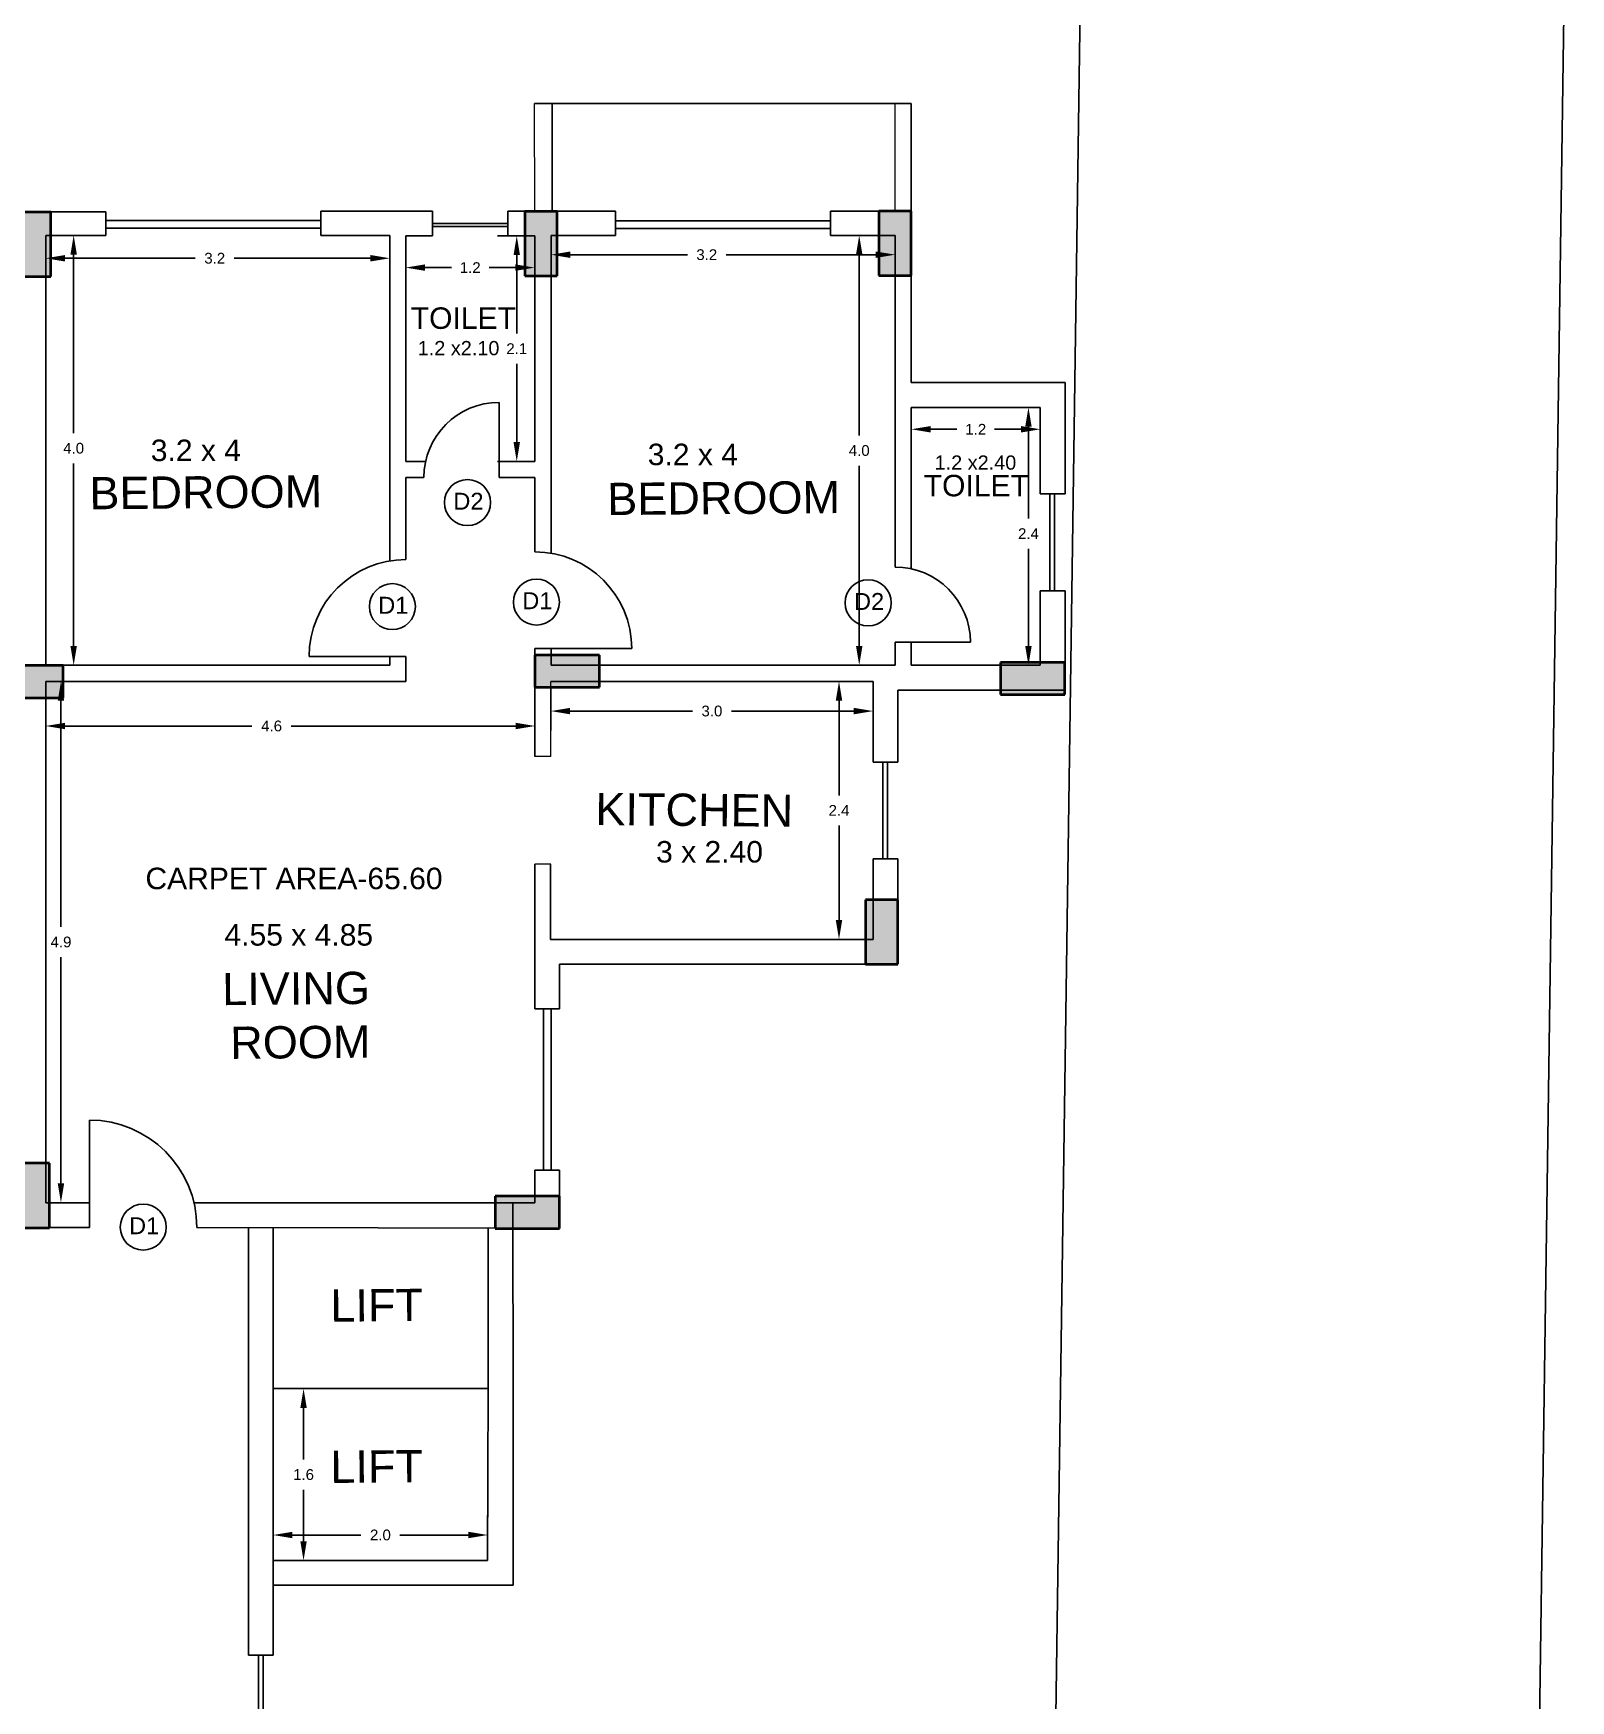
# Model space of a CAD drawing. Header units: metres. Extents: x 15463 to 32022, y 1223 to 33962.
# Drawn here: x 29566.66 to 29580.96, y 4119.03 to 4134.55 of the extents above; entities that cross this region are included whole.
import ezdxf

# ---------------------------------------------------------------- set-up
doc = ezdxf.new("R2010")
doc.units = ezdxf.units.M
doc.header["$LTSCALE"] = 0.1
doc.layers.add('COLUMN', color=7, linetype='Continuous', lineweight=40)
doc.layers.add('text', color=7, linetype='Continuous', lineweight=5)
doc.layers.add('window', color=150, linetype='Continuous')
doc.styles.get("Standard").update_dxf_attribs({"font": 'arial.ttf'})
doc.dimstyles.get("Standard").update_dxf_attribs({"dimtxt": 0.1, "dimasz": 0.18, "dimexe": 0.18, "dimexo": 0.0625, "dimgap": 0.09, "dimtad": 0, "dimtih": 1, "dimtoh": 1, "dimdec": 1, "dimzin": 0, "dimdsep": 46, "dimtxsty": 'Standard', "dimcen": 0.09, "dimadec": 0, "dimazin": 0, "dimtfac": 1, "dimtdec": 1, "dimtofl": 0, "dimtmove": 0, "dimatfit": 3, "dimfxl": 1, "dimtolj": 1, "dimtzin": 0, "dimarcsym": 0})

# ---------------------------------------------------------------- blocks, each defined once
blk = doc.blocks.new('*D32')
at = {"color": 0, "lineweight": -2, "transparency": 16777216}
for p, q in [((29571.477, 4132.605), (29571.477, 4132.308)), ((29574.677, 4132.605), (29574.677, 4132.308)), ((29571.657, 4132.488), (29572.745, 4132.488)), ((29574.497, 4132.488), (29573.106, 4132.488))]:
    blk.add_line(p, q, dxfattribs=at)
at = {"color": 0, "transparency": 16777216}
for points in [[(29571.657, 4132.518), (29571.657, 4132.458), (29571.477, 4132.488)], [(29574.497, 4132.518), (29574.497, 4132.458), (29574.677, 4132.488)]]:
    blk.add_solid(points, dxfattribs=at)
at = {"layer": 'Defpoints', "color": 0, "transparency": 16777216}
for p in [(29571.477, 4132.668), (29574.677, 4132.668), (29571.477, 4132.488)]:
    blk.add_point(p, dxfattribs=at)
at = {"color": 0, "transparency": 16777216, "insert": (29572.925, 4132.488), "char_height": 0.1, "attachment_point": 5}
blk.add_mtext('\\A1;3.2', dxfattribs=at)
blk = doc.blocks.new('*D65')
at = {"color": 0, "lineweight": -2, "transparency": 16777216}
for p, q in [((29570.125, 4132.601), (29570.125, 4132.188)), ((29571.325, 4132.602), (29571.325, 4132.188)), ((29570.305, 4132.368), (29570.55, 4132.368)), ((29571.145, 4132.368), (29570.901, 4132.368))]:
    blk.add_line(p, q, dxfattribs=at)
at = {"color": 0, "transparency": 16777216}
for points in [[(29570.305, 4132.398), (29570.305, 4132.338), (29570.125, 4132.368)], [(29571.145, 4132.398), (29571.145, 4132.338), (29571.325, 4132.368)]]:
    blk.add_solid(points, dxfattribs=at)
at = {"layer": 'Defpoints', "color": 0, "transparency": 16777216}
for p in [(29570.125, 4132.664), (29571.325, 4132.664), (29570.125, 4132.368)]:
    blk.add_point(p, dxfattribs=at)
at = {"color": 0, "transparency": 16777216, "insert": (29570.725, 4132.368), "char_height": 0.1, "attachment_point": 5}
blk.add_mtext('\\A1;1.2', dxfattribs=at)
blk = doc.blocks.new('*D33')
at = {"color": 0, "lineweight": -2, "transparency": 16777216}
for p, q in [((29566.777, 4132.306), (29566.777, 4132.635)), ((29569.977, 4132.306), (29569.977, 4132.635)), ((29566.957, 4132.455), (29568.168, 4132.455)), ((29569.797, 4132.455), (29568.529, 4132.455))]:
    blk.add_line(p, q, dxfattribs=at)
at = {"color": 0, "transparency": 16777216}
for points in [[(29566.957, 4132.485), (29566.957, 4132.425), (29566.777, 4132.455)], [(29569.797, 4132.485), (29569.797, 4132.425), (29569.977, 4132.455)]]:
    blk.add_solid(points, dxfattribs=at)
at = {"layer": 'Defpoints', "color": 0, "transparency": 16777216}
for p in [(29566.777, 4132.455), (29566.777, 4132.243), (29569.977, 4132.243)]:
    blk.add_point(p, dxfattribs=at)
at = {"color": 0, "transparency": 16777216, "insert": (29568.349, 4132.455), "char_height": 0.1, "attachment_point": 5}
blk.add_mtext('\\A1;3.2', dxfattribs=at)
blk = doc.blocks.new('*D66')
at = {"color": 0, "lineweight": -2, "transparency": 16777216}
for p, q in [((29574.614, 4132.668), (29574.163, 4132.668)), ((29574.343, 4132.488), (29574.343, 4130.807)), ((29574.343, 4128.848), (29574.343, 4130.525)), ((29574.614, 4128.668), (29574.163, 4128.668))]:
    blk.add_line(p, q, dxfattribs=at)
at = {"color": 0, "transparency": 16777216}
for points in [[(29574.313, 4132.488), (29574.373, 4132.488), (29574.343, 4132.668)], [(29574.313, 4128.848), (29574.373, 4128.848), (29574.343, 4128.668)]]:
    blk.add_solid(points, dxfattribs=at)
at = {"layer": 'Defpoints', "color": 0, "transparency": 16777216}
for p in [(29574.677, 4132.668), (29574.343, 4128.668), (29574.677, 4128.668)]:
    blk.add_point(p, dxfattribs=at)
at = {"color": 0, "transparency": 16777216, "insert": (29574.343, 4130.666), "char_height": 0.1, "attachment_point": 5}
blk.add_mtext('\\A1;4.0', dxfattribs=at)
blk = doc.blocks.new('*D67')
at = {"color": 0, "lineweight": -2, "transparency": 16777216}
for p, q in [((29574.827, 4131.005), (29574.827, 4130.684)), ((29576.027, 4131.005), (29576.027, 4130.684)), ((29575.007, 4130.864), (29575.251, 4130.864)), ((29575.847, 4130.864), (29575.602, 4130.864))]:
    blk.add_line(p, q, dxfattribs=at)
at = {"color": 0, "transparency": 16777216}
for points in [[(29575.007, 4130.894), (29575.007, 4130.834), (29574.827, 4130.864)], [(29575.847, 4130.894), (29575.847, 4130.834), (29576.027, 4130.864)]]:
    blk.add_solid(points, dxfattribs=at)
at = {"layer": 'Defpoints', "color": 0, "transparency": 16777216}
for p in [(29574.827, 4131.068), (29576.027, 4131.068), (29574.827, 4130.864)]:
    blk.add_point(p, dxfattribs=at)
at = {"color": 0, "transparency": 16777216, "insert": (29575.427, 4130.864), "char_height": 0.1, "attachment_point": 5}
blk.add_mtext('\\A1;1.2', dxfattribs=at)
blk = doc.blocks.new('*D68')
at = {"color": 0, "lineweight": -2, "transparency": 16777216}
for p, q in [((29575.964, 4131.068), (29575.737, 4131.068)), ((29575.917, 4130.888), (29575.917, 4130.033)), ((29575.917, 4128.848), (29575.917, 4129.753)), ((29575.964, 4128.668), (29575.737, 4128.668))]:
    blk.add_line(p, q, dxfattribs=at)
at = {"color": 0, "transparency": 16777216}
for points in [[(29575.887, 4130.888), (29575.947, 4130.888), (29575.917, 4131.068)], [(29575.887, 4128.848), (29575.947, 4128.848), (29575.917, 4128.668)]]:
    blk.add_solid(points, dxfattribs=at)
at = {"layer": 'Defpoints', "color": 0, "transparency": 16777216}
for p in [(29576.027, 4131.068), (29575.917, 4128.668), (29576.027, 4128.668)]:
    blk.add_point(p, dxfattribs=at)
at = {"color": 0, "transparency": 16777216, "insert": (29575.917, 4129.893), "char_height": 0.1, "attachment_point": 5}
blk.add_mtext('\\A1;2.4', dxfattribs=at)
blk = doc.blocks.new('*D69')
at = {"color": 0, "lineweight": -2, "transparency": 16777216}
for p, q in [((29571.263, 4132.664), (29570.978, 4132.664)), ((29571.158, 4132.484), (29571.158, 4131.755)), ((29571.158, 4130.744), (29571.158, 4131.474)), ((29571.264, 4130.564), (29570.978, 4130.564))]:
    blk.add_line(p, q, dxfattribs=at)
at = {"color": 0, "transparency": 16777216}
for points in [[(29571.128, 4132.484), (29571.188, 4132.484), (29571.158, 4132.664)], [(29571.128, 4130.744), (29571.188, 4130.744), (29571.158, 4130.564)]]:
    blk.add_solid(points, dxfattribs=at)
at = {"layer": 'Defpoints', "color": 0, "transparency": 16777216}
for p in [(29571.325, 4132.664), (29571.158, 4130.564), (29571.327, 4130.564)]:
    blk.add_point(p, dxfattribs=at)
at = {"color": 0, "transparency": 16777216, "insert": (29571.158, 4131.614), "char_height": 0.1, "attachment_point": 5}
blk.add_mtext('\\A1;2.1', dxfattribs=at)
blk = doc.blocks.new('*D34')
at = {"color": 0, "lineweight": -2, "transparency": 16777216}
for p, q in [((29566.839, 4132.668), (29567.217, 4132.668)), ((29567.037, 4132.488), (29567.037, 4130.828)), ((29567.037, 4128.848), (29567.037, 4130.546)), ((29567.001, 4128.668), (29567.217, 4128.668))]:
    blk.add_line(p, q, dxfattribs=at)
at = {"color": 0, "transparency": 16777216}
for points in [[(29567.007, 4132.488), (29567.067, 4132.488), (29567.037, 4132.668)], [(29567.007, 4128.848), (29567.067, 4128.848), (29567.037, 4128.668)]]:
    blk.add_solid(points, dxfattribs=at)
at = {"layer": 'Defpoints', "color": 0, "transparency": 16777216}
for p in [(29566.777, 4132.668), (29566.939, 4128.668), (29567.037, 4128.668)]:
    blk.add_point(p, dxfattribs=at)
at = {"color": 0, "transparency": 16777216, "insert": (29567.037, 4130.687), "char_height": 0.1, "attachment_point": 5}
blk.add_mtext('\\A1;4.0', dxfattribs=at)
blk = doc.blocks.new('*D70')
at = {"color": 0, "lineweight": -2, "transparency": 16777216}
for p, q in [((29574.409, 4128.518), (29573.975, 4128.518)), ((29574.155, 4128.338), (29574.155, 4127.458)), ((29574.155, 4126.298), (29574.155, 4127.177)), ((29574.409, 4126.118), (29573.975, 4126.118))]:
    blk.add_line(p, q, dxfattribs=at)
at = {"color": 0, "transparency": 16777216}
for points in [[(29574.125, 4128.338), (29574.185, 4128.338), (29574.155, 4128.518)], [(29574.125, 4126.298), (29574.185, 4126.298), (29574.155, 4126.118)]]:
    blk.add_solid(points, dxfattribs=at)
at = {"layer": 'Defpoints', "color": 0, "transparency": 16777216}
for p in [(29574.472, 4128.518), (29574.155, 4126.118), (29574.472, 4126.118)]:
    blk.add_point(p, dxfattribs=at)
at = {"color": 0, "transparency": 16777216, "insert": (29574.155, 4127.318), "char_height": 0.1, "attachment_point": 5}
blk.add_mtext('\\A1;2.4', dxfattribs=at)
blk = doc.blocks.new('*D35')
at = {"color": 0, "lineweight": -2, "transparency": 16777216}
for p, q in [((29571.474, 4128.455), (29571.474, 4128.062)), ((29574.472, 4128.455), (29574.472, 4128.062)), ((29571.654, 4128.242), (29572.792, 4128.242)), ((29574.292, 4128.242), (29573.154, 4128.242))]:
    blk.add_line(p, q, dxfattribs=at)
at = {"color": 0, "transparency": 16777216}
for points in [[(29571.654, 4128.272), (29571.654, 4128.212), (29571.474, 4128.242)], [(29574.292, 4128.272), (29574.292, 4128.212), (29574.472, 4128.242)]]:
    blk.add_solid(points, dxfattribs=at)
at = {"layer": 'Defpoints', "color": 0, "transparency": 16777216}
for p in [(29571.474, 4128.517), (29574.472, 4128.518), (29571.474, 4128.242)]:
    blk.add_point(p, dxfattribs=at)
at = {"color": 0, "transparency": 16777216, "insert": (29572.973, 4128.242), "char_height": 0.1, "attachment_point": 5}
blk.add_mtext('\\A1;3.0', dxfattribs=at)
blk = doc.blocks.new('*D71')
at = {"color": 0, "lineweight": -2, "transparency": 16777216}
for p, q in [((29566.839, 4128.518), (29567.099, 4128.518)), ((29566.919, 4128.338), (29566.919, 4126.234)), ((29566.919, 4123.848), (29566.919, 4125.951)), ((29566.839, 4123.668), (29567.099, 4123.668))]:
    blk.add_line(p, q, dxfattribs=at)
at = {"color": 0, "transparency": 16777216}
for points in [[(29566.889, 4128.338), (29566.949, 4128.338), (29566.919, 4128.518)], [(29566.889, 4123.848), (29566.949, 4123.848), (29566.919, 4123.668)]]:
    blk.add_solid(points, dxfattribs=at)
at = {"layer": 'Defpoints', "color": 0, "transparency": 16777216}
for p in [(29566.777, 4128.518), (29566.777, 4123.668), (29566.919, 4123.668)]:
    blk.add_point(p, dxfattribs=at)
at = {"color": 0, "transparency": 16777216, "insert": (29566.919, 4126.093), "char_height": 0.1, "attachment_point": 5}
blk.add_mtext('\\A1;4.9', dxfattribs=at)
blk = doc.blocks.new('*D36')
at = {"color": 0, "lineweight": -2, "transparency": 16777216}
for p, q in [((29566.777, 4128.356), (29566.777, 4127.923)), ((29571.327, 4128.017), (29571.327, 4128.283)), ((29566.957, 4128.103), (29568.695, 4128.103)), ((29571.147, 4128.103), (29569.061, 4128.103))]:
    blk.add_line(p, q, dxfattribs=at)
at = {"color": 0, "transparency": 16777216}
for points in [[(29566.957, 4128.133), (29566.957, 4128.073), (29566.777, 4128.103)], [(29571.147, 4128.133), (29571.147, 4128.073), (29571.327, 4128.103)]]:
    blk.add_solid(points, dxfattribs=at)
at = {"layer": 'Defpoints', "color": 0, "transparency": 16777216}
for p in [(29566.777, 4128.418), (29566.777, 4128.103), (29571.327, 4127.954)]:
    blk.add_point(p, dxfattribs=at)
at = {"color": 0, "transparency": 16777216, "insert": (29568.878, 4128.103), "char_height": 0.1, "attachment_point": 5}
blk.add_mtext('\\A1;4.6', dxfattribs=at)
blk = doc.blocks.new('ht')
h = blk.add_hatch(color=256)
h.dxf.hatch_style = 1
h.paths.add_polyline_path([(-0.879, 1.058), (-1.179, 1.058), (-1.179, 0.458), (-0.879, 0.458)])
for p, q in [((-1.179, 1.058), (-0.879, 1.058)), ((-1.179, 0.458), (-1.179, 1.058)), ((-0.879, 1.058), (-0.879, 0.458)), ((-0.879, 0.458), (-1.179, 0.458))]:
    blk.add_line(p, q)
blk = doc.blocks.new('*D37')
at = {"color": 0, "lineweight": -2, "transparency": 16777216}
for p, q in [((29568.892, 4120.4), (29568.892, 4120.756)), ((29570.887, 4120.4), (29570.887, 4120.756)), ((29569.072, 4120.576), (29569.708, 4120.576)), ((29570.707, 4120.576), (29570.072, 4120.576))]:
    blk.add_line(p, q, dxfattribs=at)
at = {"color": 0, "transparency": 16777216}
for points in [[(29569.072, 4120.606), (29569.072, 4120.546), (29568.892, 4120.576)], [(29570.707, 4120.606), (29570.707, 4120.546), (29570.887, 4120.576)]]:
    blk.add_solid(points, dxfattribs=at)
at = {"layer": 'Defpoints', "color": 0, "transparency": 16777216}
for p in [(29570.887, 4120.576), (29568.892, 4120.338), (29570.887, 4120.338)]:
    blk.add_point(p, dxfattribs=at)
at = {"color": 0, "transparency": 16777216, "insert": (29569.89, 4120.576), "char_height": 0.1, "attachment_point": 5}
blk.add_mtext('\\A1;2.0', dxfattribs=at)
blk = doc.blocks.new('*D38')
at = {"color": 0, "lineweight": -2, "transparency": 16777216}
for p, q in [((29568.955, 4121.938), (29569.355, 4121.938)), ((29569.175, 4121.758), (29569.175, 4121.279)), ((29569.175, 4120.518), (29569.175, 4120.996)), ((29568.955, 4120.338), (29569.355, 4120.338))]:
    blk.add_line(p, q, dxfattribs=at)
at = {"color": 0, "transparency": 16777216}
for points in [[(29569.205, 4121.758), (29569.145, 4121.758), (29569.175, 4121.938)], [(29569.205, 4120.518), (29569.145, 4120.518), (29569.175, 4120.338)]]:
    blk.add_solid(points, dxfattribs=at)
at = {"layer": 'Defpoints', "color": 0, "transparency": 16777216}
for p in [(29568.892, 4121.938), (29568.892, 4120.338), (29569.175, 4120.338)]:
    blk.add_point(p, dxfattribs=at)
at = {"color": 0, "transparency": 16777216, "insert": (29569.175, 4121.138), "char_height": 0.1, "attachment_point": 5}
blk.add_mtext('\\A1;1.6', dxfattribs=at)

msp = doc.modelspace()

# ---------------------------------------------------------------- linework, layer by layer
for p, q in [((29574.827, 4133.896), (29571.322, 4133.896)), ((29571.487, 4133.896), (29571.488, 4132.894)), ((29574.827, 4132.896), (29574.827, 4133.896)), ((29565.988, 4132.888), (29566.778, 4132.887)), ((29567.337, 4132.888), (29566.547, 4132.887)), ((29566.777, 4132.887), (29566.777, 4132.886)), ((29566.778, 4132.89), (29566.778, 4132.887)), ((29570.127, 4132.894), (29569.336, 4132.893)), ((29570.375, 4132.894), (29570.125, 4132.894)), ((29570.375, 4132.894), (29570.125, 4132.894)), ((29571.325, 4132.894), (29571.075, 4132.894)), ((29571.325, 4132.894), (29571.075, 4132.894)), ((29571.488, 4132.894), (29572.077, 4132.894)), ((29574.077, 4132.894), (29574.677, 4132.894)), ((29574.827, 4131.298), (29574.827, 4132.896)), ((29566.777, 4132.668), (29567.337, 4132.668)), ((29567.337, 4132.668), (29566.777, 4132.668)), ((29566.777, 4132.668), (29566.777, 4128.668)), ((29569.337, 4132.668), (29569.977, 4132.668)), ((29569.977, 4132.668), (29569.337, 4132.668)), ((29569.977, 4129.638), (29569.977, 4132.668)), ((29570.127, 4130.564), (29570.125, 4132.664)), ((29570.375, 4132.664), (29570.125, 4132.664)), ((29571.325, 4132.664), (29571.075, 4132.664)), ((29571.327, 4130.564), (29571.325, 4132.664)), ((29571.325, 4132.664), (29571.327, 4131.894)), ((29571.477, 4132.668), (29572.077, 4132.668)), ((29571.477, 4132.668), (29571.477, 4129.71)), ((29574.077, 4132.668), (29574.677, 4132.668)), ((29574.677, 4129.582), (29574.677, 4132.668)), ((29574.827, 4131.298), (29576.257, 4131.298)), ((29576.257, 4130.262), (29576.257, 4131.298)), ((29570.994, 4131.114), (29570.994, 4130.414)), ((29574.827, 4129.566), (29574.827, 4131.068)), ((29576.027, 4131.068), (29574.827, 4131.068)), ((29576.027, 4130.262), (29576.027, 4131.068)), ((29571.477, 4129.71), (29571.477, 4130.768)), ((29576.027, 4130.262), (29576.027, 4130.768)), ((29570.125, 4130.564), (29570.311, 4130.564)), ((29570.994, 4130.564), (29571.325, 4130.564)), ((29570.125, 4130.414), (29570.294, 4130.414)), ((29570.127, 4129.651), (29570.127, 4130.414)), ((29570.994, 4130.414), (29571.325, 4130.414)), ((29571.327, 4129.723), (29571.327, 4130.414)), ((29576.027, 4128.668), (29576.027, 4129.362)), ((29576.027, 4128.668), (29576.027, 4129.362)), ((29576.257, 4128.435), (29576.257, 4129.362)), ((29574.677, 4128.668), (29574.677, 4128.882)), ((29575.377, 4128.882), (29574.677, 4128.882)), ((29574.827, 4128.668), (29574.827, 4128.882)), ((29569.227, 4128.751), (29570.127, 4128.751)), ((29569.977, 4128.668), (29569.977, 4128.751)), ((29570.127, 4128.518), (29570.127, 4128.751)), ((29571.327, 4127.818), (29571.327, 4128.823)), ((29572.227, 4128.823), (29571.327, 4128.823)), ((29571.477, 4128.668), (29571.477, 4128.823)), ((29571.477, 4128.823), (29571.477, 4128.668)), ((29566.777, 4128.668), (29569.977, 4128.668)), ((29571.477, 4128.668), (29574.677, 4128.668)), ((29574.827, 4128.668), (29574.977, 4128.668)), ((29574.827, 4128.668), (29576.027, 4128.668)), ((29566.777, 4128.518), (29570.127, 4128.518)), ((29566.777, 4128.518), (29566.777, 4123.668)), ((29571.474, 4128.518), (29574.472, 4128.518)), ((29574.472, 4128.518), (29574.472, 4127.767)), ((29574.702, 4128.438), (29574.702, 4127.767)), ((29574.702, 4128.438), (29576.257, 4128.435)), ((29574.472, 4126.868), (29574.472, 4126.118)), ((29574.702, 4126.867), (29574.702, 4125.888)), ((29571.327, 4126.118), (29571.327, 4126.818)), ((29571.473, 4126.818), (29571.472, 4126.118)), ((29571.327, 4126.118), (29571.327, 4125.471)), ((29574.472, 4126.118), (29571.472, 4126.118)), ((29574.702, 4125.888), (29571.557, 4125.888)), ((29571.557, 4125.888), (29571.557, 4125.471)), ((29567.183, 4124.437), (29567.183, 4123.437)), ((29571.327, 4123.971), (29571.327, 4123.668)), ((29571.557, 4123.971), (29571.557, 4123.431)), ((29567.183, 4123.668), (29566.777, 4123.668)), ((29571.327, 4123.668), (29568.156, 4123.668)), ((29571.122, 4123.668), (29568.892, 4123.668)), ((29571.124, 4121.789), (29571.122, 4123.668)), ((29566.142, 4123.437), (29566.777, 4123.438)), ((29567.183, 4123.437), (29566.548, 4123.438)), ((29571.557, 4123.431), (29568.183, 4123.437)), ((29568.662, 4123.435), (29568.662, 4119.459)), ((29568.892, 4123.435), (29568.892, 4119.459)), ((29570.892, 4121.938), (29570.892, 4123.438)), ((29568.892, 4121.938), (29570.892, 4121.938)), ((29570.892, 4121.938), (29569.892, 4121.938)), ((29570.887, 4120.338), (29570.892, 4121.938)), ((29571.124, 4120.108), (29571.124, 4121.788)), ((29568.892, 4120.338), (29570.887, 4120.338)), ((29568.892, 4120.108), (29571.125, 4120.108))]:
    msp.add_line(p, q)
at = {"color": 244, "true_color": 0x991b1e}
msp.add_lwpolyline([(29550.573, 4137.145), (29551.381, 4141.897), (29582.199, 4151.4), (29581.467, 4098.455), (29543.756, 4097.078), (29544.086, 4099.017), (29574.599, 4099.746, 0.426651), (29580.49, 4106.194), (29580.912, 4135.815, 0.520562), (29569.541, 4144.025), (29550.573, 4137.145)], format="xyb", dxfattribs=at)
msp.add_lwpolyline([(29550.573, 4137.145), (29569.414, 4143.98, -0.525946), (29580.912, 4135.815), (29580.49, 4106.194, -0.426651), (29573.543, 4099.721), (29544.086, 4099.017)], format="xyb")
at = {"color": 2, "true_color": 0xf1eb1f}
msp.add_lwpolyline([(29557.595, 4135.863), (29570.647, 4140.598, -0.410228), (29576.412, 4135.883), (29575.991, 4106.258, -0.344431), (29573.63, 4103.324), (29554.13, 4102.858), (29557.595, 4135.863)], format="xyb", dxfattribs=at)
at = {"color": 9, "true_color": 0xd19cc7}
msp.add_lwpolyline([(29570.647, 4140.598, -0.410228), (29576.412, 4135.883), (29575.991, 4106.258, -0.33266), (29573.63, 4103.324)], format="xyb", dxfattribs=at)
at = {"color": 251, "true_color": 0x636466}
for centre in [(29570.7, 4130.182), (29570.001, 4129.214), (29571.341, 4129.256), (29574.426, 4129.249), (29567.684, 4123.441)]:
    msp.add_circle(centre, 0.214, dxfattribs=at)
for centre, radius, start, end in [((29570.994, 4130.414), 0.7, 90, 180), ((29571.327, 4128.823), 0.9, 0, 90), ((29570.127, 4128.751), 0.9, 90, 180), ((29574.677, 4128.882), 0.7, 0, 90), ((29567.183, 4123.437), 1, 0, 90)]:
    msp.add_arc(centre, radius, start, end)
at = {"layer": 'text'}
for p, q in [((29571.325, 4132.894), (29571.322, 4133.896)), ((29574.677, 4132.894), (29574.677, 4133.896)), ((29571.474, 4127.818), (29571.474, 4128.518)), ((29571.474, 4127.818), (29571.327, 4127.818)), ((29571.474, 4126.818), (29571.327, 4126.818))]:
    msp.add_line(p, q, dxfattribs=at)
at = {"layer": 'window', "color": 150, "true_color": 0x0080ff}
for p, q in [((29567.337, 4132.888), (29567.337, 4132.668)), ((29569.337, 4132.805), (29567.337, 4132.805)), ((29569.336, 4132.893), (29569.337, 4132.668)), ((29570.375, 4132.894), (29570.375, 4132.664)), ((29571.075, 4132.779), (29570.375, 4132.779)), ((29571.075, 4132.894), (29571.075, 4132.664)), ((29572.077, 4132.894), (29572.077, 4132.668)), ((29574.077, 4132.803), (29572.077, 4132.803)), ((29574.077, 4132.894), (29574.077, 4132.668)), ((29569.337, 4132.734), (29567.337, 4132.734)), ((29571.075, 4132.749), (29570.375, 4132.749)), ((29574.077, 4132.732), (29572.077, 4132.732)), ((29576.257, 4130.262), (29576.027, 4130.262)), ((29576.116, 4129.362), (29576.116, 4130.262)), ((29576.159, 4129.362), (29576.159, 4130.262)), ((29576.257, 4129.362), (29576.027, 4129.362)), ((29574.702, 4127.767), (29574.472, 4127.767)), ((29574.564, 4126.868), (29574.564, 4127.768)), ((29574.606, 4126.868), (29574.606, 4127.768)), ((29574.702, 4126.867), (29574.472, 4126.868)), ((29571.557, 4125.471), (29571.327, 4125.471)), ((29571.408, 4123.971), (29571.408, 4125.471)), ((29571.479, 4123.971), (29571.479, 4125.471)), ((29571.557, 4123.971), (29571.327, 4123.971)), ((29568.662, 4119.459), (29568.892, 4119.459)), ((29568.757, 4119.459), (29568.757, 4118.559)), ((29568.799, 4119.459), (29568.799, 4118.559))]:
    msp.add_line(p, q, dxfattribs=at)

# ---------------------------------------------------------------- block references
at = {"layer": 'COLUMN', "xscale": -1}
for p, rotation in [((29567.704, 4133.343), 180), ((29572.413, 4133.349), 180), ((29575.705, 4133.352), 180), ((29572.384, 4127.584), 90), ((29567.397, 4127.486), 90), ((29576.714, 4127.516), 90), ((29575.581, 4126.944), 180), ((29567.691, 4124.493), 180), ((29572.014, 4122.549), 90)]:
    msp.add_blockref('ht', p, dxfattribs=dict(at, rotation=rotation))

# ---------------------------------------------------------------- texts
for s, p in [('1.2 x2.10', (29570.237, 4131.553)), ('1.2 x2.40', (29575.044, 4130.488))]:
    msp.add_text(s, height=0.1322).set_placement(p)
at = {"color": 251, "true_color": 0x636466}
for s, p in [('D2', (29570.568, 4130.116)), ('D1', (29571.209, 4129.19)), ('D1', (29569.869, 4129.148)), ('D2', (29574.294, 4129.183)), ('D1', (29567.552, 4123.375))]:
    msp.add_text(s, height=0.1573, dxfattribs=at).set_placement(p)
at = {"char_height": 0.2}
for s, insert, attachment_point in [('TOILET', (29571.15, 4131.998), 3), ('3.2 x 4', (29568.593, 4130.565), 9), ('3.2 x 4', (29573.215, 4130.527), 9), ('TOILET', (29575.921, 4130.44), 3), ('3 x 2.40', (29573.448, 4126.83), 9), ('4.55 x 4.85', (29569.822, 4126.057), 9)]:
    msp.add_mtext(s, dxfattribs=dict(at, insert=insert, attachment_point=attachment_point))
at = {"char_height": 0.3}
for s, insert, attachment_point, rotation in [('BEDROOM', (29567.182, 4130.419), 1, 0.5), ('BEDROOM', (29571.998, 4130.365), 1, 0.5), ('KITCHEN', (29573.73, 4127.465), 3, 359.5), ('LIVING ROOM', (29569.798, 4125.013), 9, 0.5), ('LIFT', (29569.423, 4122.86), 1, 0.5), ('LIFT', (29569.423, 4121.36), 1, 0.5)]:
    msp.add_mtext_dynamic_manual_height_columns(s, width=0.01982, gutter_width=1, heights=[0], dxfattribs=dict(at, insert=insert, attachment_point=attachment_point, rotation=rotation))
at = {"color": 7, "insert": (29570.468, 4126.582), "char_height": 0.2, "attachment_point": 9}
msp.add_mtext('CARPET AREA-65.60', dxfattribs=at)

# ---------------------------------------------------------------- dimensions: what is measured, and where the dimension line sits
for base, p1, p2, angle, picture, middle in [((29567.037, 4128.668), (29566.777, 4132.668), (29566.939, 4128.668), 90, '*D34', (29567.037, 4130.687)), ((29566.776534721, 4128.102828378), (29571.326534721, 4127.954111248), (29566.776534721, 4128.4182458), 180, '*D36', (29568.877775529, 4128.102828378))]:
    dim = msp.add_linear_dim(base=base, p1=p1, p2=p2, angle=angle, dimstyle='Standard')
    dim.commit()
    dim.dimension.update_dxf_attribs({"geometry": picture, "text_midpoint": middle, "dimtype": 160})
for base, p1, p2, angle, picture, middle in [((29566.777, 4132.455), (29569.977, 4132.243), (29566.777, 4132.243), 180, '*D33', (29568.349, 4132.455)), ((29571.477, 4132.488), (29574.677, 4132.668), (29571.477, 4132.668), 180, '*D32', (29572.925, 4132.488)), ((29574.343, 4128.668), (29574.677, 4132.668), (29574.677, 4128.668), 90, '*D66', (29574.343, 4130.666)), ((29575.917, 4128.668), (29576.027, 4131.068), (29576.027, 4128.668), 90, '*D68', (29575.917, 4129.893)), ((29566.919147763, 4123.667551252), (29566.776534721, 4128.517551252), (29566.776534721, 4123.667551252), 90, '*D71', (29566.919147763, 4126.092551252)), ((29574.155, 4126.118), (29574.472, 4128.518), (29574.472, 4126.118), 90, '*D70', (29574.155, 4127.318))]:
    dim = msp.add_linear_dim(base=base, p1=p1, p2=p2, angle=angle, dimstyle='Standard', override={"dimtxt": 0.1})
    dim.commit()
    dim.dimension.update_dxf_attribs({"geometry": picture, "text_midpoint": middle, "dimtype": 160})
for base, p1, p2, angle, picture, middle in [((29570.125, 4132.368), (29571.325, 4132.664), (29570.125, 4132.664), 180, '*D65', (29570.725, 4132.368)), ((29571.158, 4130.564), (29571.325, 4132.664), (29571.327, 4130.564), 90, '*D69', (29571.158, 4131.614)), ((29574.827, 4130.864), (29576.027, 4131.068), (29574.827, 4131.068), 180, '*D67', (29575.427, 4130.864)), ((29571.474, 4128.242), (29574.472, 4128.518), (29571.474, 4128.517), 180, '*D35', (29572.973, 4128.242))]:
    dim = msp.add_linear_dim(base=base, p1=p1, p2=p2, angle=angle, dimstyle='Standard', override={"dimtxt": 0.1})
    dim.commit()
    dim.dimension.update_dxf_attribs({"geometry": picture, "text_midpoint": middle})
dim = msp.add_aligned_dim(p1=(29568.892, 4121.938), p2=(29568.892, 4120.338), distance=0.283, dimstyle='Standard', override={"dimtxt": 0.1})
dim.commit()
dim.dimension.update_dxf_attribs({"geometry": '*D38', "text_midpoint": (29569.175, 4121.138)})
dim = msp.add_linear_dim(base=(29570.887, 4120.576), p1=(29568.892, 4120.338), p2=(29570.887, 4120.338), dimstyle='Standard', override={"dimtxt": 0.1})
dim.commit()
dim.dimension.update_dxf_attribs({"geometry": '*D37', "text_midpoint": (29569.89, 4120.576)})

doc.saveas('drawing.dxf')
